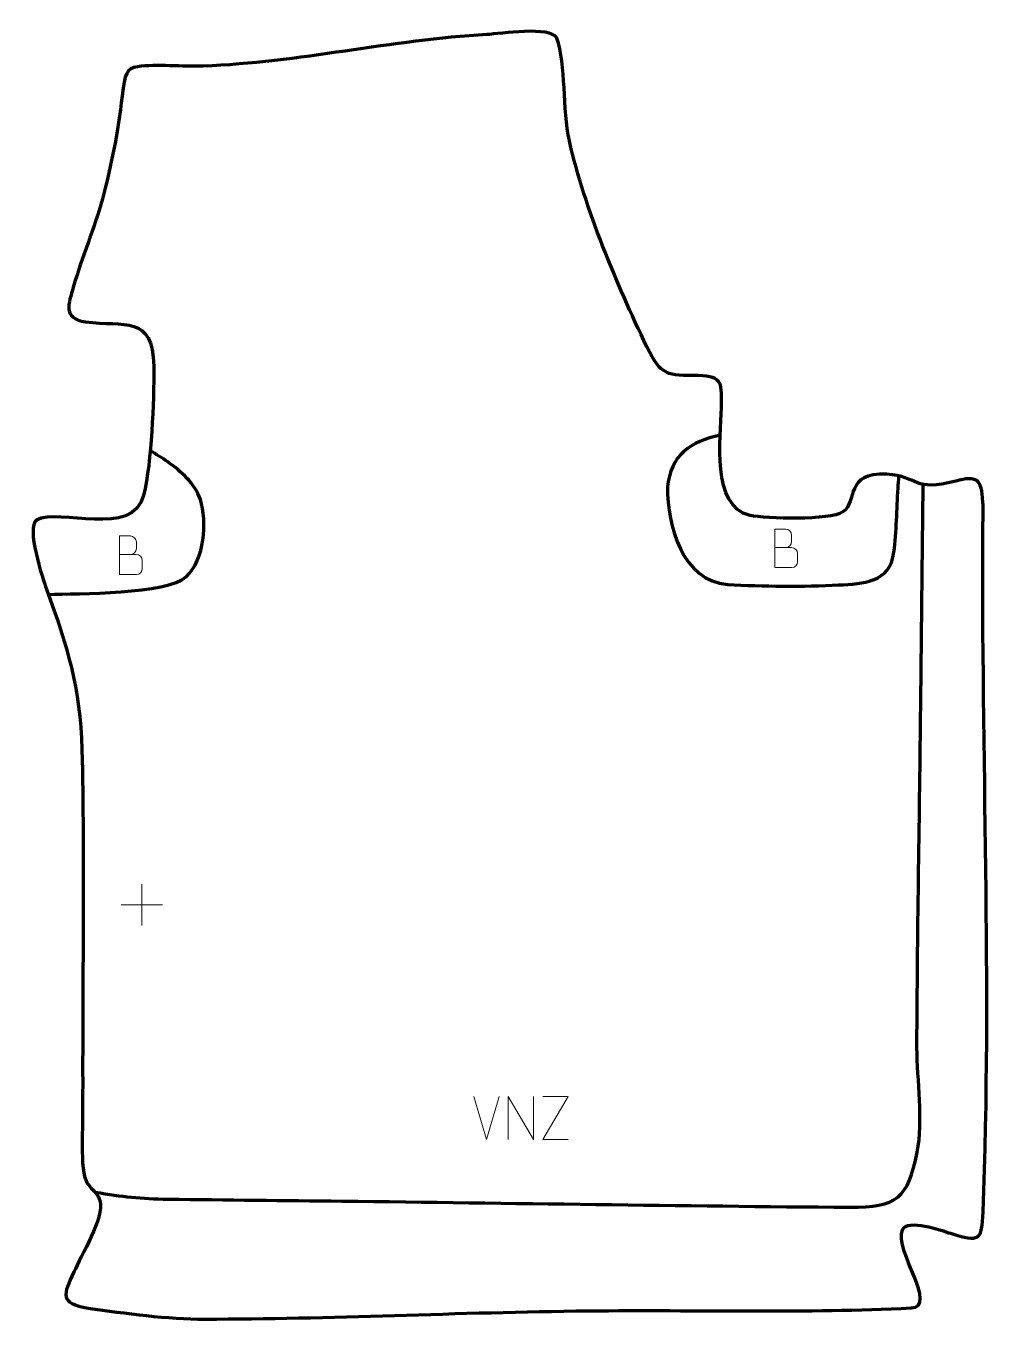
# Model space of a CAD drawing. Header units: millimetres. Extents: x -482 to 79, y 158 to 909.
import ezdxf

# ---------------------------------------------------------------- set-up
doc = ezdxf.new("R2010")
doc.units = ezdxf.units.MM
doc.header["$MEASUREMENT"] = 0
doc.layers.add('layer 1', color=7, linetype='Continuous')
doc.layers.add('layer 2', color=7, linetype='Continuous')

msp = doc.modelspace()

# ---------------------------------------------------------------- linework, layer by layer
at = {"layer": 'layer 1', "color": 140, "lineweight": 158}
for points, knots in [([(-79.0575, 671.1519), (-96.0122, 667.4108), (-108.0787, 659.6769), (-109.555, 640.8803), (-109.555, 640.8803), (-109.8887, 618.8309), (-100.9459, 586.6817), (-74.6606, 584.6043), (-74.6606, 584.6043), (-54.8028, 583.2896), (-30.2741, 583.2835), (-10.4381, 584.2663), (-10.4381, 584.2663), (3.884, 584.9758), (19.4265, 585.6249), (21.7082, 603.2037), (21.7082, 603.2037), (23.2334, 614.9536), (23.3334, 628.4012), (24.0916, 640.389), (24.0916, 640.389), (24.2474, 642.759), (24.4022, 645.1292), (24.5572, 647.4993)], [0, 0, 0, 0, 0.14285714, 0.14285714, 0.14285714, 0.14285714, 0.28571429, 0.28571429, 0.28571429, 0.28571429, 0.42857143, 0.42857143, 0.42857143, 0.42857143, 0.57142857, 0.57142857, 0.57142857, 0.57142857, 0.71428571, 0.71428571, 0.71428571, 0.71428571, 1, 1, 1, 1]), ([(-468.4874, 578.7536), (-451.7409, 579.4214), (-399.7749, 578.6317), (-388.5528, 589.1177), (-388.5528, 589.1177), (-377.796, 599.1689), (-376.5081, 620.4978), (-380.3747, 633.8537), (-380.3747, 633.8537), (-383.9327, 643.3578), (-391.3723, 649.8504), (-399.3377, 655.6859), (-399.3377, 655.6859), (-402.7153, 657.9439), (-406.2114, 660.0674), (-409.6445, 662.2455)], [0, 0, 0, 0, 0.2, 0.2, 0.2, 0.2, 0.4, 0.4, 0.4, 0.4, 0.6, 0.6, 0.6, 0.6, 1, 1, 1, 1]), ([(-441.4774, 232.0978), (-425.2739, 229.4194), (-415.4646, 228.2884), (-398.9121, 228.0675), (-398.9121, 228.0675), (-365.3869, 227.6201), (-331.8598, 227.3317), (-298.334, 226.9343), (-298.334, 226.9343), (-200.1974, 225.76), (-101.9568, 224.1437), (-3.831, 223.3491), (-3.831, 223.3491), (23.4497, 223.1282), (29.8884, 228.6139), (35.1602, 255.2772), (35.1602, 255.2772), (38.8786, 274.0842), (35.1427, 296.6847), (35.0126, 316.0592), (35.0126, 316.0592), (35.0126, 316.0592), (35.0109, 317.4996), (35.0109, 317.4996), (35.0109, 317.4996), (35.3083, 381.3155), (36.4631, 445.1405), (37.176, 508.9544), (37.176, 508.9544), (37.2861, 518.966), (37.3963, 528.9775), (37.5064, 538.989), (37.5064, 538.989), (37.7212, 558.5115), (37.9359, 578.034), (38.1507, 597.5565), (38.1507, 597.5565), (38.3159, 612.5738), (38.4811, 627.5911), (38.6463, 642.6084)], [0, 0, 0, 0, 0.09090909, 0.09090909, 0.09090909, 0.09090909, 0.18181818, 0.18181818, 0.18181818, 0.18181818, 0.27272727, 0.27272727, 0.27272727, 0.27272727, 0.36363636, 0.36363636, 0.36363636, 0.36363636, 0.45454545, 0.45454545, 0.45454545, 0.45454545, 0.54545455, 0.54545455, 0.54545455, 0.54545455, 0.63636364, 0.63636364, 0.63636364, 0.63636364, 0.72727273, 0.72727273, 0.72727273, 0.72727273, 0.81818182, 0.81818182, 0.81818182, 0.81818182, 1, 1, 1, 1])]:
    msp.add_open_spline(points, degree=3, knots=knots, dxfattribs=at)
at = {"layer": 'layer 1', "color": 250, "lineweight": 9}
for points, knots in [([(-47.444, 605.9239), (-44.185, 605.9243), (-40.9256, 605.9243), (-37.6659, 605.9239), (-37.6659, 605.9239), (-35.8966, 605.9084), (-34.1737, 604.3534), (-34.1737, 602.5176), (-34.1737, 602.5176), (-34.174, 601.5068), (-34.174, 598.7755), (-34.1737, 597.7644), (-34.1737, 597.7644), (-34.1578, 596.1003), (-35.5391, 594.2965), (-37.6185, 594.3117), (-37.6185, 594.3117), (-40.8785, 594.312), (-44.1382, 594.312), (-47.3975, 594.3117), (-47.3975, 594.3117), (-47.3975, 601.7621), (-47.3975, 609.2122), (-47.3975, 616.662), (-47.3975, 616.662), (-45.2714, 616.662), (-43.145, 616.662), (-41.0185, 616.662), (-41.0185, 616.662), (-39.513, 616.6778), (-37.635, 614.9666), (-37.6191, 613.2089), (-37.6191, 613.2089), (-37.6195, 611.3583), (-37.6195, 611.2276), (-37.6191, 609.3767), (-37.6191, 609.3767), (-37.6037, 607.5261), (-39.2646, 605.9084), (-41.065, 605.9239)], [0, 0, 0, 0, 0.09090909, 0.09090909, 0.09090909, 0.09090909, 0.18181818, 0.18181818, 0.18181818, 0.18181818, 0.27272727, 0.27272727, 0.27272727, 0.27272727, 0.36363636, 0.36363636, 0.36363636, 0.36363636, 0.45454545, 0.45454545, 0.45454545, 0.45454545, 0.54545455, 0.54545455, 0.54545455, 0.54545455, 0.63636364, 0.63636364, 0.63636364, 0.63636364, 0.72727273, 0.72727273, 0.72727273, 0.72727273, 0.81818182, 0.81818182, 0.81818182, 0.81818182, 1, 1, 1, 1]), ([(-427.3664, 601.9237), (-424.1074, 601.9241), (-420.848, 601.9241), (-417.5883, 601.9237), (-417.5883, 601.9237), (-415.819, 601.9082), (-414.0961, 600.3532), (-414.0961, 598.5174), (-414.0961, 598.5174), (-414.0964, 597.5066), (-414.0964, 594.7753), (-414.0961, 593.7642), (-414.0961, 593.7642), (-414.0802, 592.1001), (-415.4615, 590.2963), (-417.5409, 590.3115), (-417.5409, 590.3115), (-420.8009, 590.3118), (-424.0606, 590.3118), (-427.3199, 590.3115), (-427.3199, 590.3115), (-427.3199, 597.7619), (-427.3199, 605.212), (-427.3199, 612.6618), (-427.3199, 612.6618), (-425.1938, 612.6618), (-423.0674, 612.6618), (-420.9409, 612.6618), (-420.9409, 612.6618), (-419.4354, 612.6776), (-417.5574, 610.9664), (-417.5415, 609.2087), (-417.5415, 609.2087), (-417.5419, 607.3581), (-417.5419, 607.2274), (-417.5415, 605.3765), (-417.5415, 605.3765), (-417.5261, 603.5259), (-419.187, 601.9082), (-420.9874, 601.9237)], [0, 0, 0, 0, 0.09090909, 0.09090909, 0.09090909, 0.09090909, 0.18181818, 0.18181818, 0.18181818, 0.18181818, 0.27272727, 0.27272727, 0.27272727, 0.27272727, 0.36363636, 0.36363636, 0.36363636, 0.36363636, 0.45454545, 0.45454545, 0.45454545, 0.45454545, 0.54545455, 0.54545455, 0.54545455, 0.54545455, 0.63636364, 0.63636364, 0.63636364, 0.63636364, 0.72727273, 0.72727273, 0.72727273, 0.72727273, 0.81818182, 0.81818182, 0.81818182, 0.81818182, 1, 1, 1, 1]), ([(-201.8987, 262.5779), (-201.8987, 262.5779), (-201.8987, 287.5314), (-201.8987, 287.5314), (-201.8987, 287.5314), (-201.8987, 287.5314), (-187.2439, 262.5779), (-187.2439, 262.5779), (-187.2439, 262.5779), (-187.2439, 262.5779), (-187.2439, 287.5314), (-187.2439, 287.5314)], [0, 0, 0, 0, 0.25, 0.25, 0.25, 0.25, 0.5, 0.5, 0.5, 0.5, 1, 1, 1, 1]), ([(-167.2739, 262.5759), (-167.2739, 262.5759), (-181.8929, 262.5759), (-181.8929, 262.5759), (-181.8929, 262.5759), (-181.8929, 262.5759), (-167.2496, 287.5333), (-167.2496, 287.5333), (-167.2496, 287.5333), (-167.2496, 287.5333), (-181.8929, 287.5333), (-181.8929, 287.5333)], [0, 0, 0, 0, 0.25, 0.25, 0.25, 0.25, 0.5, 0.5, 0.5, 0.5, 1, 1, 1, 1])]:
    msp.add_open_spline(points, degree=3, knots=knots, dxfattribs=at)
for points in [[(-414.4129, 410.7126), (-414.4129, 410.7126), (-414.4129, 386.7347), (-414.4129, 386.7347)], [(-426.4018, 398.7236), (-426.4018, 398.7236), (-402.4239, 398.7236), (-402.4239, 398.7236)], [(-214.5713, 262.5778), (-214.5713, 262.5778), (-221.8931, 287.5314), (-221.8931, 287.5314)], [(-207.2494, 287.5314), (-207.2494, 287.5314), (-214.5712, 262.5778), (-214.5712, 262.5778)]]:
    msp.add_open_spline(points, degree=3, dxfattribs=at)
at = {"layer": 'layer 2', "color": 242, "lineweight": 158}
msp.add_open_spline([(73.2569, 618.6691), (72.4238, 486.9655), (78.6187, 351.7889), (73.4029, 220.6962), (73.4029, 220.6962), (72.6966, 203.9544), (71.5376, 203.0158), (54.3983, 208.2442), (54.3983, 208.2442), (49.149, 209.8455), (29.6701, 216.9792), (26.5779, 210.3464), (26.5779, 210.3464), (22.0311, 197.5629), (47.6096, 165.7446), (31.6628, 164.9355), (31.6628, 164.9355), (-29.0065, 161.8573), (-91.6582, 163.9505), (-155.8047, 163.2699), (-155.8047, 163.2699), (-230.2252, 162.4803), (-306.2889, 158.5647), (-377.8213, 158.4829), (-377.8213, 158.4829), (-399.3528, 158.4583), (-424.0406, 161.7873), (-445.4136, 164.8735), (-445.4136, 164.8735), (-462.3962, 167.6854), (-459.9836, 172.2867), (-453.7293, 185.9033), (-453.7293, 185.9033), (-449.685, 194.7086), (-436.0846, 217.8907), (-438.5202, 226.6918), (-438.5202, 226.6918), (-441.1193, 236.0836), (-448.6521, 231.8637), (-448.8456, 252.615), (-448.8456, 252.615), (-448.9801, 267.0683), (-448.6437, 281.641), (-448.6644, 296.12), (-448.6644, 296.12), (-448.7539, 360.2825), (-447.623, 424.7786), (-449.0614, 488.8943), (-449.0614, 488.8943), (-450.1506, 524.6304), (-457.5324, 548.7891), (-469.625, 581.8792), (-469.625, 581.8792), (-471.8858, 588.2088), (-481.5917, 617.718), (-475.4705, 621.862), (-475.4705, 621.862), (-462.5312, 629.1398), (-419.3584, 611.2006), (-413.3309, 636.2095), (-413.3309, 636.2095), (-408.5193, 656.9024), (-407.463, 689.5505), (-407.4237, 711.2105), (-407.4237, 711.2105), (-407.935, 741.3832), (-424.6778, 733.8173), (-446.9805, 736.9157), (-446.9805, 736.9157), (-460.4208, 738.783), (-456.8736, 747.3049), (-454.0924, 757.0141), (-454.0924, 757.0141), (-449.1299, 774.3387), (-441.9511, 790.841), (-437.2396, 808.1593), (-437.2396, 808.1593), (-431.7177, 829.2404), (-428.3028, 846.2136), (-425.7976, 867.9326), (-425.7976, 867.9326), (-424.2886, 881.015), (-423.099, 883.8879), (-416.9158, 884.8454), (-416.9158, 884.8454), (-405.9677, 886.2899), (-390.6092, 884.8451), (-378.8458, 885.1605), (-378.8458, 885.1605), (-323.3881, 887.1903), (-269.5948, 900.3563), (-214.2478, 903.4777), (-214.2478, 903.4777), (-206.599, 903.909), (-177.5303, 908.5172), (-173.6687, 901.4697), (-173.6687, 901.4697), (-168.4044, 885.9375), (-170.4478, 860.0734), (-166.4817, 841.7635), (-166.4817, 841.7635), (-157.2259, 801.3658), (-139.3564, 759.8804), (-121.5944, 722.4464), (-121.5944, 722.4464), (-113.3871, 705.5379), (-109.4846, 705.5789), (-91.7709, 705.6701), (-91.7709, 705.6701), (-76.9888, 705.3901), (-78.1815, 700.3808), (-78.3195, 687.0198), (-78.3195, 687.0198), (-78.63, 669.4854), (-84.632, 629.9876), (-61.7176, 624.5959), (-61.7176, 624.5959), (-52.5521, 622.643), (-15.2742, 621.5649), (-7.9454, 626.6214), (-7.9454, 626.6214), (1.0043, 632.7965), (-7.3108, 649.5311), (17.5545, 648.5243), (17.5545, 648.5243), (36.3145, 647.2026), (32.7584, 637.9535), (57.5401, 644.5139), (57.5401, 644.5139), (69.7506, 647.7464), (72.5138, 646.0045), (73.2921, 632.2987), (73.2921, 632.2987), (73.5532, 627.7008), (73.3425, 623.2512), (73.2569, 618.6691)], degree=3, knots=[0, 0, 0, 0, 0.02857143, 0.02857143, 0.02857143, 0.02857143, 0.05714286, 0.05714286, 0.05714286, 0.05714286, 0.08571429, 0.08571429, 0.08571429, 0.08571429, 0.11428571, 0.11428571, 0.11428571, 0.11428571, 0.14285714, 0.14285714, 0.14285714, 0.14285714, 0.17142857, 0.17142857, 0.17142857, 0.17142857, 0.2, 0.2, 0.2, 0.2, 0.22857143, 0.22857143, 0.22857143, 0.22857143, 0.25714286, 0.25714286, 0.25714286, 0.25714286, 0.28571429, 0.28571429, 0.28571429, 0.28571429, 0.31428571, 0.31428571, 0.31428571, 0.31428571, 0.34285714, 0.34285714, 0.34285714, 0.34285714, 0.37142857, 0.37142857, 0.37142857, 0.37142857, 0.4, 0.4, 0.4, 0.4, 0.42857143, 0.42857143, 0.42857143, 0.42857143, 0.45714286, 0.45714286, 0.45714286, 0.45714286, 0.48571429, 0.48571429, 0.48571429, 0.48571429, 0.51428571, 0.51428571, 0.51428571, 0.51428571, 0.54285714, 0.54285714, 0.54285714, 0.54285714, 0.57142857, 0.57142857, 0.57142857, 0.57142857, 0.6, 0.6, 0.6, 0.6, 0.62857143, 0.62857143, 0.62857143, 0.62857143, 0.65714286, 0.65714286, 0.65714286, 0.65714286, 0.68571429, 0.68571429, 0.68571429, 0.68571429, 0.71428571, 0.71428571, 0.71428571, 0.71428571, 0.74285714, 0.74285714, 0.74285714, 0.74285714, 0.77142857, 0.77142857, 0.77142857, 0.77142857, 0.8, 0.8, 0.8, 0.8, 0.82857143, 0.82857143, 0.82857143, 0.82857143, 0.85714286, 0.85714286, 0.85714286, 0.85714286, 0.88571429, 0.88571429, 0.88571429, 0.88571429, 0.91428571, 0.91428571, 0.91428571, 0.91428571, 0.94285714, 0.94285714, 0.94285714, 0.94285714, 1, 1, 1, 1], dxfattribs=at)

doc.saveas('drawing.dxf')
